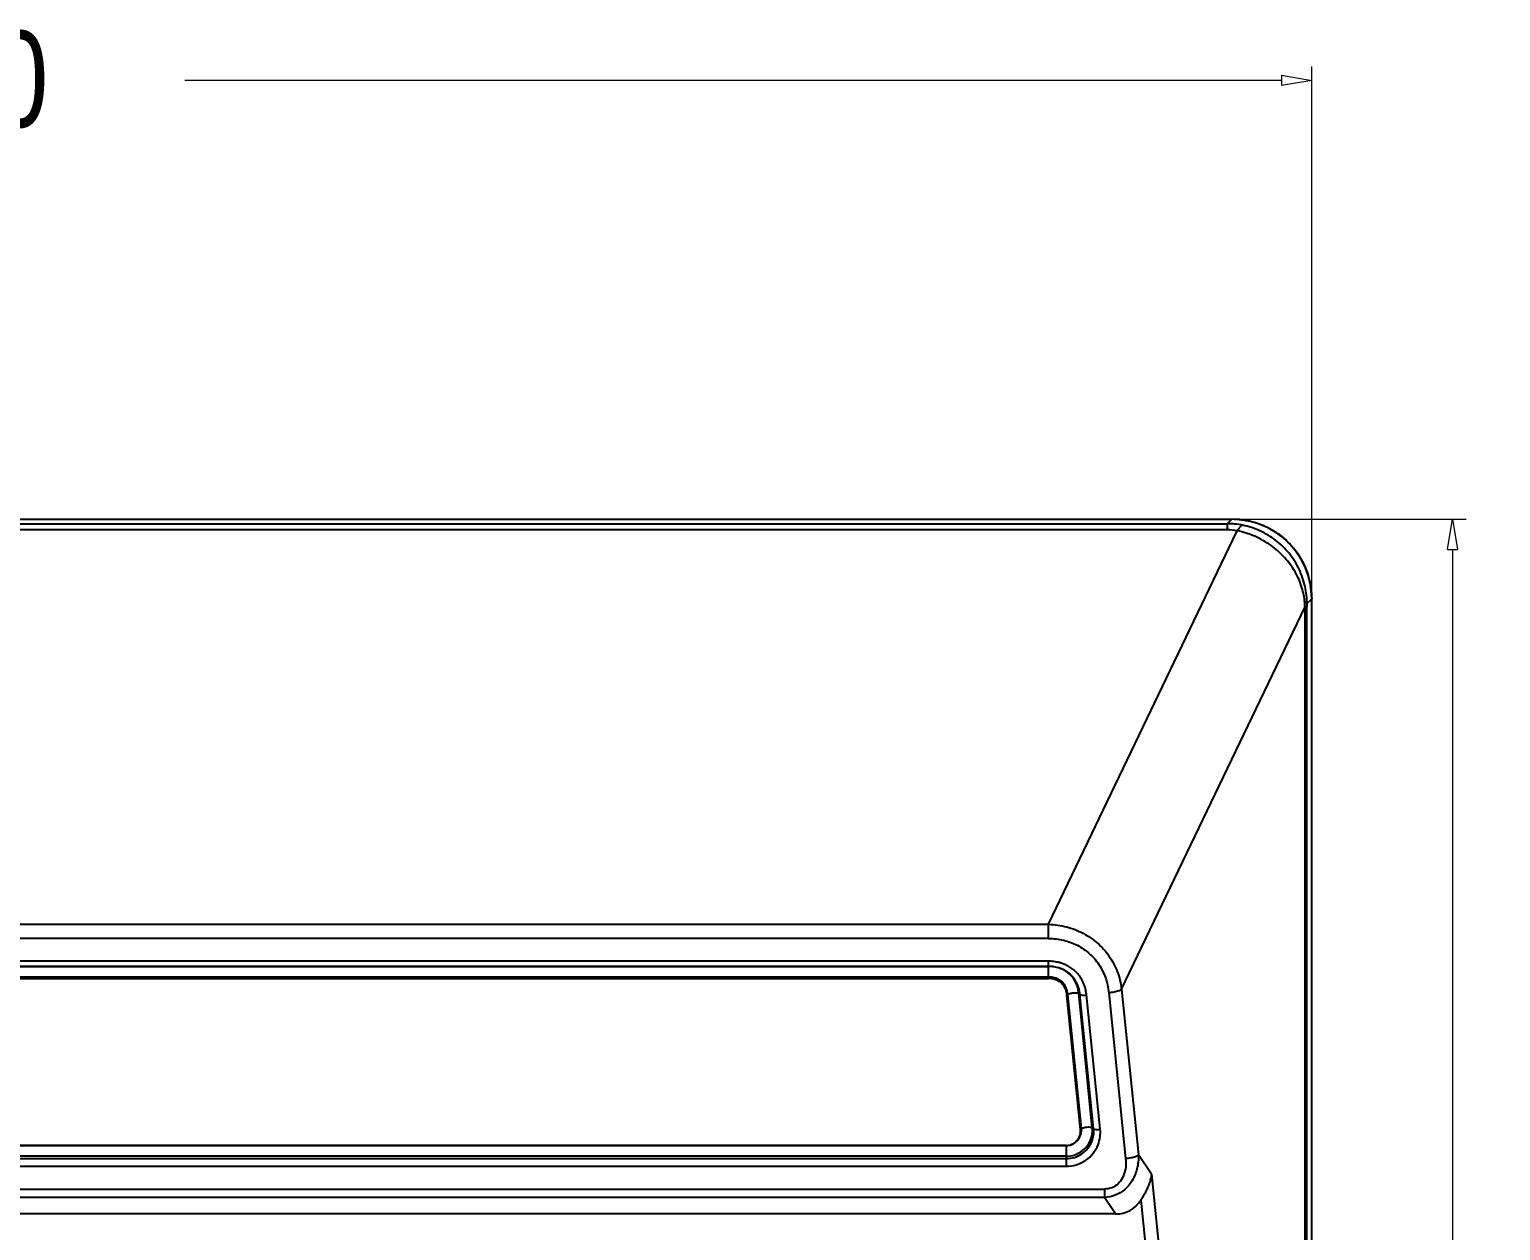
# Model space of a CAD drawing. Header units: inches. Extents: x -219 to 252, y -99 to 210.
# Drawn here: x -152 to -95.4, y 163.3 to 209.6 of the extents above; entities that cross this region are included whole.
import ezdxf

# ---------------------------------------------------------------- set-up
doc = ezdxf.new("R2010")
doc.units = ezdxf.units.IN
doc.header["$MEASUREMENT"] = 0

# ---------------------------------------------------------------- blocks, each defined once
blk = doc.blocks.new('block 362')
at = {"color": 3, "lineweight": 5, "true_color": 0x00ff00}
blk.add_lwpolyline([(-102.658, 187.002), (-102.658, 208.14)], dxfattribs=at)
blk = doc.blocks.new('block 364')
at = {"color": 3, "lineweight": 5, "true_color": 0x00ff00}
blk.add_lwpolyline([(-103.823, 207.61), (-145.994, 207.61)], dxfattribs=at)
blk = doc.blocks.new('block 370')
at = {"color": 3, "lineweight": 5, "true_color": 0x00ff00}
blk.add_lwpolyline([(-103.823, 207.804), (-102.658, 207.61)], dxfattribs=at)
blk = doc.blocks.new('block 371')
at = {"color": 3, "lineweight": 5, "true_color": 0x00ff00}
blk.add_lwpolyline([(-102.658, 207.61), (-103.823, 207.416)], dxfattribs=at)
blk = doc.blocks.new('block 372')
at = {"color": 3, "lineweight": 5, "true_color": 0x00ff00}
blk.add_lwpolyline([(-103.823, 207.804), (-103.823, 207.416)], dxfattribs=at)
blk = doc.blocks.new('block 369')
for name in ['block 370', 'block 372', 'block 371']:
    blk.add_blockref(name, (0, 0))
blk = doc.blocks.new('block 373')
at = {"color": 7, "true_color": 0xffffff, "insert": (-163.377, 205.757), "char_height": 3.70665, "attachment_point": 7}
blk.add_mtext('\\fAdobe Song Std L|b0|i0|c0|p34;\\W0.8;200.00', dxfattribs=at)
blk = doc.blocks.new('block 375')
at = {"lineweight": 0}
blk.add_lwpolyline([(-102.658, 187.002), (-102.658, 187.002)], dxfattribs=at)
blk = doc.blocks.new('block 376')
at = {"lineweight": 0}
blk.add_lwpolyline([(-102.658, 207.61), (-102.658, 207.61)], dxfattribs=at)
blk = doc.blocks.new('block 360')
for name in ['block 373', 'block 369', 'block 362', 'block 364', 'block 376', 'block 375']:
    blk.add_blockref(name, (0, 0))
blk = doc.blocks.new('block 378')
at = {"color": 3, "lineweight": 5, "true_color": 0x00ff00}
blk.add_lwpolyline([(-105.729, 190.726), (-96.716, 190.726)], dxfattribs=at)
blk = doc.blocks.new('block 379')
at = {"color": 3, "lineweight": 5, "true_color": 0x00ff00}
blk.add_lwpolyline([(-105.63, 113.947), (-96.716, 113.947)], dxfattribs=at)
blk = doc.blocks.new('block 380')
at = {"color": 3, "lineweight": 5, "true_color": 0x00ff00}
blk.add_lwpolyline([(-97.245, 189.561), (-97.245, 161.688)], dxfattribs=at)
blk = doc.blocks.new('block 381')
at = {"color": 3, "lineweight": 5, "true_color": 0x00ff00}
blk.add_lwpolyline([(-97.245, 115.112), (-97.245, 142.985)], dxfattribs=at)
blk = doc.blocks.new('block 383')
at = {"color": 3, "lineweight": 5, "true_color": 0x00ff00}
blk.add_lwpolyline([(-97.44, 189.561), (-97.245, 190.726)], dxfattribs=at)
blk = doc.blocks.new('block 384')
at = {"color": 3, "lineweight": 5, "true_color": 0x00ff00}
blk.add_lwpolyline([(-97.245, 190.726), (-97.051, 189.561)], dxfattribs=at)
blk = doc.blocks.new('block 385')
at = {"color": 3, "lineweight": 5, "true_color": 0x00ff00}
blk.add_lwpolyline([(-97.44, 189.561), (-97.051, 189.561)], dxfattribs=at)
blk = doc.blocks.new('block 382')
for name in ['block 383', 'block 384', 'block 385']:
    blk.add_blockref(name, (0, 0))
blk = doc.blocks.new('block 387')
at = {"color": 3, "lineweight": 5, "true_color": 0x00ff00}
blk.add_lwpolyline([(-97.051, 115.112), (-97.245, 113.947)], dxfattribs=at)
blk = doc.blocks.new('block 388')
at = {"color": 3, "lineweight": 5, "true_color": 0x00ff00}
blk.add_lwpolyline([(-97.245, 113.947), (-97.44, 115.112)], dxfattribs=at)
blk = doc.blocks.new('block 389')
at = {"color": 3, "lineweight": 5, "true_color": 0x00ff00}
blk.add_lwpolyline([(-97.051, 115.112), (-97.44, 115.112)], dxfattribs=at)
blk = doc.blocks.new('block 386')
for name in ['block 388', 'block 389', 'block 387']:
    blk.add_blockref(name, (0, 0))
blk = doc.blocks.new('block 390')
at = {"color": 7, "true_color": 0xffffff, "insert": (-95.392, 144.358), "char_height": 3.70665, "attachment_point": 7, "rotation": 90}
blk.add_mtext('\\fAdobe Song Std L|b0|i0|c0|p34;\\W0.8;145.00', dxfattribs=at)
blk = doc.blocks.new('block 391')
at = {"lineweight": 0}
blk.add_lwpolyline([(-105.729, 190.726), (-105.729, 190.726)], dxfattribs=at)
blk = doc.blocks.new('block 392')
at = {"lineweight": 0}
blk.add_lwpolyline([(-105.63, 113.947), (-105.63, 113.947)], dxfattribs=at)
blk = doc.blocks.new('block 393')
at = {"lineweight": 0}
blk.add_lwpolyline([(-97.245, 113.947), (-97.245, 113.947)], dxfattribs=at)
blk = doc.blocks.new('block 377')
for name in ['block 378', 'block 391', 'block 382', 'block 380', 'block 390', 'block 381', 'block 386', 'block 379', 'block 392', 'block 393']:
    blk.add_blockref(name, (0, 0))
blk = doc.blocks.new('block 1280')
at = {"color": 7, "lineweight": 25, "true_color": 0xffffff}
blk.add_lwpolyline([(-105.906, 190.548), (-105.729, 190.726)], dxfattribs=at)
blk = doc.blocks.new('block 1284')
at = {"color": 7, "lineweight": 25, "true_color": 0xffffff}
blk.add_lwpolyline([(-102.841, 187.474), (-102.658, 187.656)], dxfattribs=at)
blk = doc.blocks.new('block 1287')
at = {"color": 7, "lineweight": 25, "true_color": 0xffffff}
blk.add_lwpolyline([(-110.2, 163.985), (-201.021, 163.985)], dxfattribs=at)
blk = doc.blocks.new('block 1288')
at = {"color": 7, "lineweight": 25, "true_color": 0xffffff}
blk.add_lwpolyline([(-110.625, 164.619), (-200.596, 164.619)], dxfattribs=at)
blk = doc.blocks.new('block 1289')
at = {"color": 7, "lineweight": 25, "true_color": 0xffffff}
blk.add_lwpolyline([(-200.596, 164.944), (-110.625, 164.944)], dxfattribs=at)
blk = doc.blocks.new('block 1290')
at = {"color": 7, "lineweight": 25, "true_color": 0xffffff}
blk.add_lwpolyline([(-199.124, 165.82), (-112.097, 165.82)], dxfattribs=at)
blk = doc.blocks.new('block 1292')
at = {"color": 7, "lineweight": 25, "true_color": 0xffffff}
blk.add_lwpolyline([(-112.071, 172.407), (-112.041, 172.437)], dxfattribs=at)
blk = doc.blocks.new('block 1293')
at = {"color": 7, "lineweight": 25, "true_color": 0xffffff}
blk.add_lwpolyline([(-199.124, 166.115), (-112.097, 166.115)], dxfattribs=at)
blk = doc.blocks.new('block 1294')
at = {"color": 7, "lineweight": 25, "true_color": 0xffffff}
blk.add_lwpolyline([(-112.097, 166.209), (-199.124, 166.209)], dxfattribs=at)
blk = doc.blocks.new('block 1295')
at = {"color": 7, "lineweight": 25, "true_color": 0xffffff}
blk.add_lwpolyline([(-199.124, 166.619), (-112.097, 166.619)], dxfattribs=at)
blk = doc.blocks.new('block 1296')
at = {"color": 7, "lineweight": 25, "true_color": 0xffffff}
blk.add_lwpolyline([(-112.097, 166.621), (-199.124, 166.621)], dxfattribs=at)
blk = doc.blocks.new('block 1297')
at = {"color": 7, "lineweight": 25, "true_color": 0xffffff}
blk.add_lwpolyline([(-111.547, 167.239), (-111.517, 167.268)], dxfattribs=at)
blk = doc.blocks.new('block 1298')
at = {"color": 7, "lineweight": 25, "true_color": 0xffffff}
blk.add_lwpolyline([(-198.442, 173.043), (-112.779, 173.043)], dxfattribs=at)
blk = doc.blocks.new('block 1299')
at = {"color": 7, "lineweight": 25, "true_color": 0xffffff}
blk.add_lwpolyline([(-112.779, 173.099), (-198.442, 173.099)], dxfattribs=at)
blk = doc.blocks.new('block 1300')
at = {"color": 7, "lineweight": 25, "true_color": 0xffffff}
blk.add_lwpolyline([(-198.442, 173.509), (-112.779, 173.509)], dxfattribs=at)
blk = doc.blocks.new('block 1301')
at = {"color": 7, "lineweight": 25, "true_color": 0xffffff}
blk.add_lwpolyline([(-112.779, 173.513), (-198.442, 173.513)], dxfattribs=at)
blk = doc.blocks.new('block 1302')
at = {"color": 7, "lineweight": 25, "true_color": 0xffffff}
blk.add_lwpolyline([(-112.779, 173.711), (-198.442, 173.711)], dxfattribs=at)
blk = doc.blocks.new('block 1303')
at = {"color": 7, "lineweight": 25, "true_color": 0xffffff}
blk.add_lwpolyline([(-112.779, 174.587), (-198.442, 174.587)], dxfattribs=at)
blk = doc.blocks.new('block 1304')
at = {"color": 7, "lineweight": 25, "true_color": 0xffffff}
blk.add_lwpolyline([(-198.442, 175.133), (-112.779, 175.133)], dxfattribs=at)
blk = doc.blocks.new('block 1305')
at = {"color": 7, "lineweight": 25, "true_color": 0xffffff}
blk.add_lwpolyline([(-112.779, 175.133), (-105.518, 190.274)], dxfattribs=at)
blk = doc.blocks.new('block 1307')
at = {"color": 7, "lineweight": 25, "true_color": 0xffffff}
blk.add_lwpolyline([(-109.967, 172.636), (-102.912, 187.348)], dxfattribs=at)
blk = doc.blocks.new('block 1308')
at = {"color": 7, "lineweight": 25, "true_color": 0xffffff}
blk.add_lwpolyline([(-102.841, 187.348), (-102.912, 187.348)], dxfattribs=at)
blk = doc.blocks.new('block 1313')
at = {"color": 7, "lineweight": 25, "true_color": 0xffffff}
blk.add_lwpolyline([(-105.906, 190.313), (-205.315, 190.313)], dxfattribs=at)
blk = doc.blocks.new('block 1314')
at = {"color": 7, "lineweight": 25, "true_color": 0xffffff}
blk.add_lwpolyline([(-205.315, 190.548), (-105.906, 190.548)], dxfattribs=at)
blk = doc.blocks.new('block 1315')
at = {"color": 7, "lineweight": 25, "true_color": 0xffffff}
blk.add_lwpolyline([(-205.492, 190.726), (-105.729, 190.726)], dxfattribs=at)
blk = doc.blocks.new('block 1316')
at = {"color": 7, "lineweight": 25, "true_color": 0xffffff}
blk.add_lwpolyline([(-111.096, 167.308), (-111.045, 167.268)], dxfattribs=at)
blk = doc.blocks.new('block 1318')
at = {"color": 7, "lineweight": 25, "true_color": 0xffffff}
blk.add_lwpolyline([(-112.779, 173.509), (-112.779, 173.513)], dxfattribs=at)
blk = doc.blocks.new('block 1319')
at = {"color": 7, "lineweight": 25, "true_color": 0xffffff}
blk.add_lwpolyline([(-112.097, 166.209), (-112.097, 166.115)], dxfattribs=at)
blk = doc.blocks.new('block 1323')
at = {"color": 7, "lineweight": 25, "true_color": 0xffffff}
blk.add_lwpolyline([(-112.779, 173.513), (-112.779, 173.711)], dxfattribs=at)
blk = doc.blocks.new('block 1324')
at = {"color": 7, "lineweight": 25, "true_color": 0xffffff}
blk.add_lwpolyline([(-112.779, 173.099), (-112.779, 173.509)], dxfattribs=at)
blk = doc.blocks.new('block 1325')
at = {"color": 7, "lineweight": 25, "true_color": 0xffffff}
blk.add_lwpolyline([(-112.779, 174.587), (-112.779, 175.133)], dxfattribs=at)
blk = doc.blocks.new('block 1327')
at = {"color": 7, "lineweight": 25, "true_color": 0xffffff}
blk.add_lwpolyline([(-112.097, 166.621), (-112.097, 166.209)], dxfattribs=at)
blk = doc.blocks.new('block 1328')
at = {"color": 7, "lineweight": 25, "true_color": 0xffffff}
blk.add_lwpolyline([(-112.097, 166.115), (-112.097, 165.82)], dxfattribs=at)
blk = doc.blocks.new('block 1329')
at = {"color": 7, "lineweight": 25, "true_color": 0xffffff}
blk.add_lwpolyline([(-112.779, 173.043), (-112.779, 173.099)], dxfattribs=at)
blk = doc.blocks.new('block 1331')
at = {"color": 7, "lineweight": 25, "true_color": 0xffffff}
blk.add_lwpolyline([(-111.62, 172.477), (-111.569, 172.436)], dxfattribs=at)
blk = doc.blocks.new('block 1332')
at = {"color": 7, "lineweight": 25, "true_color": 0xffffff}
blk.add_lwpolyline([(-111.547, 167.239), (-112.071, 172.407)], dxfattribs=at)
blk = doc.blocks.new('block 1333')
at = {"color": 7, "lineweight": 25, "true_color": 0xffffff}
blk.add_lwpolyline([(-111.517, 167.268), (-112.041, 172.437)], dxfattribs=at)
blk = doc.blocks.new('block 1335')
at = {"color": 7, "lineweight": 25, "true_color": 0xffffff}
blk.add_lwpolyline([(-111.096, 167.308), (-111.62, 172.477)], dxfattribs=at)
blk = doc.blocks.new('block 1336')
at = {"color": 7, "lineweight": 25, "true_color": 0xffffff}
blk.add_lwpolyline([(-111.045, 167.268), (-111.569, 172.436)], dxfattribs=at)
blk = doc.blocks.new('block 1337')
at = {"color": 7, "lineweight": 25, "true_color": 0xffffff}
blk.add_lwpolyline([(-110.792, 167.244), (-111.316, 172.412)], dxfattribs=at)
blk = doc.blocks.new('block 1339')
at = {"color": 7, "lineweight": 25, "true_color": 0xffffff}
blk.add_lwpolyline([(-110.461, 172.502), (-109.814, 166.124)], dxfattribs=at)
blk = doc.blocks.new('block 1340')
at = {"color": 7, "lineweight": 25, "true_color": 0xffffff}
blk.add_lwpolyline([(-109.227, 164.519), (-104.764, 120.492)], dxfattribs=at)
blk = doc.blocks.new('block 1341')
at = {"color": 7, "lineweight": 25, "true_color": 0xffffff}
blk.add_lwpolyline([(-109.967, 172.636), (-109.321, 166.258)], dxfattribs=at)
blk = doc.blocks.new('block 1342')
at = {"color": 7, "lineweight": 25, "true_color": 0xffffff}
blk.add_lwpolyline([(-108.821, 165.513), (-104.27, 120.626)], dxfattribs=at)
blk = doc.blocks.new('block 1343')
at = {"color": 7, "lineweight": 25, "true_color": 0xffffff}
blk.add_lwpolyline([(-110.625, 164.944), (-110.625, 164.619)], dxfattribs=at)
blk = doc.blocks.new('block 1345')
at = {"color": 7, "lineweight": 25, "true_color": 0xffffff}
blk.add_lwpolyline([(-108.821, 165.513), (-109.321, 166.258)], dxfattribs=at)
blk = doc.blocks.new('block 1346')
at = {"color": 7, "lineweight": 25, "true_color": 0xffffff}
blk.add_lwpolyline([(-110.2, 163.985), (-110.625, 164.619)], dxfattribs=at)
blk = doc.blocks.new('block 1348')
at = {"color": 7, "lineweight": 25, "true_color": 0xffffff}
blk.add_lwpolyline([(-105.906, 190.548), (-105.906, 190.313)], dxfattribs=at)
blk = doc.blocks.new('block 1350')
at = {"color": 7, "lineweight": 25, "true_color": 0xffffff}
blk.add_lwpolyline([(-102.912, 117.433), (-102.912, 187.348)], dxfattribs=at)
blk = doc.blocks.new('block 1351')
at = {"color": 7, "lineweight": 25, "true_color": 0xffffff}
blk.add_lwpolyline([(-102.841, 117.433), (-102.841, 187.348)], dxfattribs=at)
blk = doc.blocks.new('block 1352')
at = {"color": 7, "lineweight": 25, "true_color": 0xffffff}
blk.add_lwpolyline([(-102.658, 117.016), (-102.658, 187.656)], dxfattribs=at)
blk = doc.blocks.new('block 2416')
at = {"color": 7, "lineweight": 25, "true_color": 0xffffff}
blk.add_open_spline([(-102.841, 187.474), (-102.841, 187.432), (-102.841, 187.39), (-102.841, 187.348)], degree=3, dxfattribs=at)
blk = doc.blocks.new('block 2420')
at = {"color": 7, "lineweight": 25, "true_color": 0xffffff}
blk.add_open_spline([(-102.912, 187.348), (-102.916, 187.404), (-102.92, 187.459), (-102.924, 187.514)], degree=3, dxfattribs=at)
blk = doc.blocks.new('block 2424')
at = {"color": 7, "lineweight": 25, "true_color": 0xffffff}
blk.add_open_spline([(-105.313, 190.489), (-105.509, 190.528), (-105.707, 190.548), (-105.906, 190.548)], degree=3, dxfattribs=at)
blk = doc.blocks.new('block 2427')
at = {"color": 7, "lineweight": 25, "true_color": 0xffffff}
blk.add_open_spline([(-105.518, 190.274), (-105.646, 190.3), (-105.776, 190.313), (-105.906, 190.313)], degree=3, dxfattribs=at)
blk = doc.blocks.new('block 2634')
at = {"color": 7, "lineweight": 25, "true_color": 0xffffff}
blk.add_open_spline([(-105.624, 190.724), (-105.392, 190.716), (-105.159, 190.682), (-104.934, 190.622), (-104.675, 190.553), (-104.425, 190.45), (-104.193, 190.317), (-103.961, 190.183), (-103.747, 190.019), (-103.558, 189.829), (-103.368, 189.64), (-103.204, 189.426), (-103.07, 189.194), (-102.936, 188.962), (-102.832, 188.713), (-102.763, 188.454), (-102.694, 188.195), (-102.658, 187.926), (-102.658, 187.659)], degree=3, knots=[0, 0, 0, 0, 1, 1, 1, 2, 2, 2, 3, 3, 3, 4, 4, 4, 5, 5, 5, 6, 6, 6, 6], dxfattribs=at)
blk = doc.blocks.new('block 2642')
at = {"color": 7, "lineweight": 25, "true_color": 0xffffff}
blk.add_open_spline([(-111.569, 172.436), (-111.554, 172.424), (-111.535, 172.419), (-111.516, 172.416), (-111.485, 172.41), (-111.456, 172.408), (-111.426, 172.407), (-111.389, 172.406), (-111.352, 172.408), (-111.316, 172.412)], degree=3, knots=[0, 0, 0, 0, 1, 1, 1, 2, 2, 2, 3, 3, 3, 3], dxfattribs=at)
blk = doc.blocks.new('block 2643')
at = {"color": 7, "lineweight": 25, "true_color": 0xffffff}
blk.add_open_spline([(-111.045, 167.268), (-111.03, 167.256), (-111.011, 167.251), (-110.992, 167.248), (-110.962, 167.242), (-110.932, 167.24), (-110.902, 167.239), (-110.865, 167.238), (-110.828, 167.24), (-110.792, 167.244)], degree=3, knots=[0, 0, 0, 0, 1, 1, 1, 2, 2, 2, 3, 3, 3, 3], dxfattribs=at)
blk = doc.blocks.new('block 2646')
at = {"color": 7, "lineweight": 25, "true_color": 0xffffff}
blk.add_open_spline([(-112.041, 172.437), (-112.046, 172.485), (-112.055, 172.533), (-112.067, 172.58), (-112.073, 172.602), (-112.079, 172.623), (-112.087, 172.644), (-112.095, 172.666), (-112.103, 172.688), (-112.113, 172.71), (-112.132, 172.751), (-112.155, 172.789), (-112.181, 172.826), (-112.207, 172.861), (-112.236, 172.893), (-112.268, 172.922), (-112.3, 172.951), (-112.336, 172.977), (-112.374, 172.999), (-112.413, 173.022), (-112.454, 173.04), (-112.497, 173.055), (-112.518, 173.062), (-112.539, 173.068), (-112.56, 173.073), (-112.584, 173.079), (-112.608, 173.084), (-112.632, 173.088), (-112.681, 173.096), (-112.73, 173.099), (-112.779, 173.099)], degree=3, knots=[0, 0, 0, 0, 1, 1, 1, 2, 2, 2, 3, 3, 3, 4, 4, 4, 5, 5, 5, 6, 6, 6, 7, 7, 7, 8, 8, 8, 9, 9, 9, 10, 10, 10, 10], dxfattribs=at)
blk = doc.blocks.new('block 2647')
at = {"color": 7, "lineweight": 25, "true_color": 0xffffff}
blk.add_open_spline([(-112.041, 172.437), (-112.021, 172.457), (-111.991, 172.466), (-111.962, 172.473), (-111.918, 172.485), (-111.874, 172.493), (-111.831, 172.497), (-111.788, 172.501), (-111.744, 172.501), (-111.699, 172.498), (-111.671, 172.497), (-111.641, 172.494), (-111.62, 172.477)], degree=3, knots=[0, 0, 0, 0, 1, 1, 1, 2, 2, 2, 3, 3, 3, 4, 4, 4, 4], dxfattribs=at)
blk = doc.blocks.new('block 2648')
at = {"color": 7, "lineweight": 25, "true_color": 0xffffff}
blk.add_open_spline([(-111.517, 167.268), (-111.497, 167.289), (-111.467, 167.298), (-111.439, 167.305), (-111.394, 167.316), (-111.35, 167.325), (-111.307, 167.329), (-111.264, 167.333), (-111.22, 167.333), (-111.175, 167.33), (-111.147, 167.328), (-111.117, 167.325), (-111.096, 167.308)], degree=3, knots=[0, 0, 0, 0, 1, 1, 1, 2, 2, 2, 3, 3, 3, 4, 4, 4, 4], dxfattribs=at)
blk = doc.blocks.new('block 2649')
at = {"color": 7, "lineweight": 25, "true_color": 0xffffff}
blk.add_open_spline([(-112.097, 166.619), (-112.033, 166.619), (-111.969, 166.63), (-111.908, 166.651), (-111.847, 166.672), (-111.789, 166.703), (-111.738, 166.744), (-111.687, 166.784), (-111.643, 166.834), (-111.607, 166.889), (-111.572, 166.944), (-111.546, 167.006), (-111.53, 167.07), (-111.515, 167.135), (-111.511, 167.203), (-111.517, 167.268)], degree=3, knots=[0, 0, 0, 0, 1, 1, 1, 2, 2, 2, 3, 3, 3, 4, 4, 4, 5, 5, 5, 5], dxfattribs=at)
blk = doc.blocks.new('block 2673')
at = {"color": 7, "lineweight": 25, "true_color": 0xffffff}
blk.add_open_spline([(-112.071, 172.406), (-112.078, 172.478), (-112.094, 172.549), (-112.119, 172.617), (-112.142, 172.681), (-112.175, 172.742), (-112.216, 172.796), (-112.258, 172.849), (-112.308, 172.896), (-112.364, 172.932), (-112.423, 172.97), (-112.488, 172.997), (-112.555, 173.015), (-112.628, 173.035), (-112.704, 173.043), (-112.779, 173.043)], degree=3, knots=[0, 0, 0, 0, 1, 1, 1, 2, 2, 2, 3, 3, 3, 4, 4, 4, 5, 5, 5, 5], dxfattribs=at)
blk = doc.blocks.new('block 2674')
at = {"color": 7, "lineweight": 25, "true_color": 0xffffff}
blk.add_open_spline([(-111.62, 172.477), (-111.627, 172.546), (-111.639, 172.614), (-111.657, 172.682), (-111.666, 172.714), (-111.675, 172.745), (-111.686, 172.776), (-111.698, 172.81), (-111.712, 172.844), (-111.727, 172.877), (-111.757, 172.942), (-111.793, 173.004), (-111.835, 173.061), (-111.878, 173.12), (-111.926, 173.174), (-111.98, 173.222), (-112.034, 173.271), (-112.093, 173.314), (-112.156, 173.35), (-112.219, 173.387), (-112.286, 173.417), (-112.355, 173.441), (-112.388, 173.452), (-112.421, 173.462), (-112.455, 173.47), (-112.491, 173.479), (-112.527, 173.486), (-112.564, 173.492), (-112.635, 173.503), (-112.707, 173.509), (-112.779, 173.509)], degree=3, knots=[0, 0, 0, 0, 1, 1, 1, 2, 2, 2, 3, 3, 3, 4, 4, 4, 5, 5, 5, 6, 6, 6, 7, 7, 7, 8, 8, 8, 9, 9, 9, 10, 10, 10, 10], dxfattribs=at)
blk = doc.blocks.new('block 2675')
at = {"color": 7, "lineweight": 25, "true_color": 0xffffff}
blk.add_open_spline([(-111.569, 172.436), (-111.574, 172.48), (-111.58, 172.523), (-111.589, 172.566), (-111.596, 172.606), (-111.606, 172.646), (-111.618, 172.685), (-111.628, 172.721), (-111.64, 172.756), (-111.654, 172.791), (-111.667, 172.824), (-111.682, 172.857), (-111.698, 172.888), (-111.714, 172.921), (-111.733, 172.953), (-111.752, 172.984), (-111.774, 173.019), (-111.798, 173.053), (-111.824, 173.085), (-111.853, 173.121), (-111.885, 173.156), (-111.918, 173.188), (-111.954, 173.223), (-111.992, 173.255), (-112.033, 173.284), (-112.073, 173.314), (-112.116, 173.34), (-112.16, 173.364), (-112.201, 173.386), (-112.242, 173.406), (-112.285, 173.423), (-112.323, 173.438), (-112.362, 173.451), (-112.401, 173.462), (-112.437, 173.472), (-112.472, 173.48), (-112.509, 173.487), (-112.541, 173.494), (-112.574, 173.499), (-112.608, 173.503), (-112.638, 173.506), (-112.668, 173.509), (-112.698, 173.511), (-112.725, 173.512), (-112.752, 173.513), (-112.779, 173.513)], degree=3, knots=[0, 0, 0, 0, 1, 1, 1, 2, 2, 2, 3, 3, 3, 4, 4, 4, 5, 5, 5, 6, 6, 6, 7, 7, 7, 8, 8, 8, 9, 9, 9, 10, 10, 10, 11, 11, 11, 12, 12, 12, 13, 13, 13, 14, 14, 14, 15, 15, 15, 15], dxfattribs=at)
blk = doc.blocks.new('block 2676')
at = {"color": 7, "lineweight": 25, "true_color": 0xffffff}
blk.add_open_spline([(-112.097, 166.621), (-112.037, 166.621), (-111.977, 166.631), (-111.92, 166.651), (-111.862, 166.671), (-111.807, 166.701), (-111.759, 166.739), (-111.709, 166.777), (-111.667, 166.825), (-111.633, 166.878), (-111.599, 166.931), (-111.574, 166.99), (-111.559, 167.052), (-111.545, 167.113), (-111.541, 167.177), (-111.547, 167.239)], degree=3, knots=[0, 0, 0, 0, 1, 1, 1, 2, 2, 2, 3, 3, 3, 4, 4, 4, 5, 5, 5, 5], dxfattribs=at)
blk = doc.blocks.new('block 2677')
at = {"color": 7, "lineweight": 25, "true_color": 0xffffff}
blk.add_open_spline([(-112.097, 166.209), (-111.985, 166.209), (-111.871, 166.228), (-111.765, 166.265), (-111.659, 166.302), (-111.559, 166.357), (-111.471, 166.427), (-111.383, 166.496), (-111.307, 166.58), (-111.247, 166.674), (-111.187, 166.767), (-111.144, 166.871), (-111.118, 166.979), (-111.092, 167.086), (-111.085, 167.199), (-111.096, 167.308)], degree=3, knots=[0, 0, 0, 0, 1, 1, 1, 2, 2, 2, 3, 3, 3, 4, 4, 4, 5, 5, 5, 5], dxfattribs=at)
blk = doc.blocks.new('block 2678')
at = {"color": 7, "lineweight": 25, "true_color": 0xffffff}
blk.add_open_spline([(-112.097, 166.115), (-111.991, 166.115), (-111.885, 166.131), (-111.783, 166.162), (-111.68, 166.194), (-111.583, 166.241), (-111.494, 166.302), (-111.407, 166.362), (-111.328, 166.436), (-111.262, 166.52), (-111.201, 166.598), (-111.151, 166.686), (-111.114, 166.778), (-111.081, 166.86), (-111.059, 166.946), (-111.048, 167.034), (-111.038, 167.111), (-111.037, 167.19), (-111.045, 167.268)], degree=3, knots=[0, 0, 0, 0, 1, 1, 1, 2, 2, 2, 3, 3, 3, 4, 4, 4, 5, 5, 5, 6, 6, 6, 6], dxfattribs=at)
blk = doc.blocks.new('block 2679')
at = {"color": 7, "lineweight": 25, "true_color": 0xffffff}
blk.add_open_spline([(-108.821, 165.513), (-108.828, 165.453), (-108.839, 165.394), (-108.853, 165.335), (-108.867, 165.277), (-108.884, 165.218), (-108.903, 165.161), (-108.923, 165.104), (-108.944, 165.047), (-108.968, 164.992), (-108.992, 164.937), (-109.018, 164.882), (-109.046, 164.828), (-109.074, 164.775), (-109.103, 164.722), (-109.134, 164.67), (-109.164, 164.619), (-109.195, 164.569), (-109.227, 164.519)], degree=3, knots=[0, 0, 0, 0, 1, 1, 1, 2, 2, 2, 3, 3, 3, 4, 4, 4, 5, 5, 5, 6, 6, 6, 6], dxfattribs=at)
blk = doc.blocks.new('block 2681')
at = {"color": 7, "lineweight": 25, "true_color": 0xffffff}
blk.add_open_spline([(-110.461, 172.502), (-110.391, 172.509), (-110.322, 172.519), (-110.254, 172.533), (-110.195, 172.545), (-110.137, 172.56), (-110.08, 172.58), (-110.04, 172.594), (-110, 172.61), (-109.967, 172.636)], degree=3, knots=[0, 0, 0, 0, 1, 1, 1, 2, 2, 2, 3, 3, 3, 3], dxfattribs=at)
blk = doc.blocks.new('block 2682')
at = {"color": 7, "lineweight": 25, "true_color": 0xffffff}
blk.add_open_spline([(-109.814, 166.124), (-109.745, 166.13), (-109.675, 166.14), (-109.607, 166.154), (-109.548, 166.166), (-109.49, 166.181), (-109.433, 166.201), (-109.393, 166.215), (-109.354, 166.232), (-109.321, 166.258)], degree=3, knots=[0, 0, 0, 0, 1, 1, 1, 2, 2, 2, 3, 3, 3, 3], dxfattribs=at)
blk = doc.blocks.new('block 2683')
at = {"color": 7, "lineweight": 25, "true_color": 0xffffff}
blk.add_open_spline([(-109.321, 166.258), (-109.315, 166.074), (-109.334, 165.888), (-109.38, 165.708), (-109.421, 165.548), (-109.485, 165.393), (-109.572, 165.253), (-109.65, 165.126), (-109.748, 165.012), (-109.862, 164.916), (-109.968, 164.828), (-110.087, 164.757), (-110.215, 164.707), (-110.346, 164.656), (-110.485, 164.626), (-110.625, 164.619)], degree=3, knots=[0, 0, 0, 0, 1, 1, 1, 2, 2, 2, 3, 3, 3, 4, 4, 4, 5, 5, 5, 5], dxfattribs=at)
blk = doc.blocks.new('block 2684')
at = {"color": 7, "lineweight": 25, "true_color": 0xffffff}
blk.add_open_spline([(-102.841, 187.474), (-102.842, 187.479), (-102.847, 187.484), (-102.852, 187.487), (-102.861, 187.493), (-102.871, 187.497), (-102.88, 187.501), (-102.895, 187.506), (-102.909, 187.51), (-102.924, 187.514)], degree=3, knots=[0, 0, 0, 0, 1, 1, 1, 2, 2, 2, 3, 3, 3, 3], dxfattribs=at)
blk = doc.blocks.new('block 2685')
at = {"color": 7, "lineweight": 25, "true_color": 0xffffff}
blk.add_open_spline([(-105.313, 190.489), (-105.335, 190.49), (-105.357, 190.48), (-105.376, 190.467), (-105.404, 190.447), (-105.426, 190.421), (-105.445, 190.394), (-105.473, 190.356), (-105.497, 190.315), (-105.518, 190.274)], degree=3, knots=[0, 0, 0, 0, 1, 1, 1, 2, 2, 2, 3, 3, 3, 3], dxfattribs=at)
blk = doc.blocks.new('block 2688')
at = {"color": 7, "lineweight": 25, "true_color": 0xffffff}
blk.add_open_spline([(-102.924, 187.514), (-102.938, 187.707), (-102.975, 187.898), (-103.031, 188.084), (-103.095, 188.296), (-103.184, 188.501), (-103.294, 188.693), (-103.41, 188.894), (-103.548, 189.083), (-103.704, 189.254), (-103.863, 189.427), (-104.041, 189.583), (-104.233, 189.719), (-104.425, 189.856), (-104.633, 189.972), (-104.85, 190.066), (-105.065, 190.158), (-105.289, 190.228), (-105.518, 190.274)], degree=3, knots=[0, 0, 0, 0, 1, 1, 1, 2, 2, 2, 3, 3, 3, 4, 4, 4, 5, 5, 5, 6, 6, 6, 6], dxfattribs=at)
blk = doc.blocks.new('block 2689')
at = {"color": 7, "lineweight": 25, "true_color": 0xffffff}
blk.add_open_spline([(-112.779, 175.133), (-112.544, 175.126), (-112.309, 175.092), (-112.081, 175.033), (-111.861, 174.975), (-111.648, 174.892), (-111.447, 174.786), (-111.25, 174.682), (-111.065, 174.555), (-110.898, 174.408), (-110.731, 174.261), (-110.581, 174.094), (-110.454, 173.911), (-110.324, 173.726), (-110.218, 173.524), (-110.136, 173.313), (-110.053, 173.095), (-109.996, 172.867), (-109.967, 172.636)], degree=3, knots=[0, 0, 0, 0, 1, 1, 1, 2, 2, 2, 3, 3, 3, 4, 4, 4, 5, 5, 5, 6, 6, 6, 6], dxfattribs=at)
blk = doc.blocks.new('block 2690')
at = {"color": 7, "lineweight": 25, "true_color": 0xffffff}
blk.add_open_spline([(-102.841, 187.474), (-102.84, 187.692), (-102.864, 187.912), (-102.911, 188.126), (-102.961, 188.359), (-103.039, 188.585), (-103.142, 188.8), (-103.247, 189.017), (-103.377, 189.222), (-103.529, 189.409), (-103.679, 189.594), (-103.852, 189.762), (-104.041, 189.907), (-104.228, 190.052), (-104.433, 190.175), (-104.649, 190.273), (-104.861, 190.37), (-105.085, 190.442), (-105.313, 190.489)], degree=3, knots=[0, 0, 0, 0, 1, 1, 1, 2, 2, 2, 3, 3, 3, 4, 4, 4, 5, 5, 5, 6, 6, 6, 6], dxfattribs=at)
blk = doc.blocks.new('block 2694')
at = {"color": 7, "lineweight": 25, "true_color": 0xffffff}
blk.add_open_spline([(-111.316, 172.412), (-111.321, 172.463), (-111.329, 172.514), (-111.339, 172.564), (-111.348, 172.611), (-111.359, 172.658), (-111.373, 172.704), (-111.386, 172.747), (-111.4, 172.789), (-111.417, 172.831), (-111.432, 172.871), (-111.45, 172.91), (-111.469, 172.948), (-111.489, 172.988), (-111.511, 173.027), (-111.535, 173.064), (-111.562, 173.107), (-111.591, 173.148), (-111.623, 173.187), (-111.659, 173.232), (-111.697, 173.274), (-111.738, 173.314), (-111.783, 173.357), (-111.83, 173.396), (-111.88, 173.432), (-111.93, 173.469), (-111.982, 173.501), (-112.036, 173.531), (-112.085, 173.557), (-112.137, 173.581), (-112.189, 173.602), (-112.235, 173.62), (-112.282, 173.636), (-112.33, 173.65), (-112.372, 173.662), (-112.415, 173.672), (-112.459, 173.68), (-112.498, 173.688), (-112.537, 173.694), (-112.576, 173.699), (-112.612, 173.703), (-112.648, 173.706), (-112.683, 173.708), (-112.715, 173.71), (-112.747, 173.711), (-112.779, 173.711)], degree=3, knots=[0, 0, 0, 0, 1, 1, 1, 2, 2, 2, 3, 3, 3, 4, 4, 4, 5, 5, 5, 6, 6, 6, 7, 7, 7, 8, 8, 8, 9, 9, 9, 10, 10, 10, 11, 11, 11, 12, 12, 12, 13, 13, 13, 14, 14, 14, 15, 15, 15, 15], dxfattribs=at)
blk = doc.blocks.new('block 2695')
at = {"color": 7, "lineweight": 25, "true_color": 0xffffff}
blk.add_open_spline([(-112.097, 165.82), (-111.965, 165.82), (-111.833, 165.84), (-111.707, 165.879), (-111.579, 165.918), (-111.457, 165.977), (-111.347, 166.052), (-111.238, 166.127), (-111.141, 166.219), (-111.059, 166.323), (-110.984, 166.419), (-110.922, 166.527), (-110.876, 166.641), (-110.836, 166.742), (-110.809, 166.848), (-110.795, 166.956), (-110.783, 167.051), (-110.782, 167.148), (-110.792, 167.244)], degree=3, knots=[0, 0, 0, 0, 1, 1, 1, 2, 2, 2, 3, 3, 3, 4, 4, 4, 5, 5, 5, 6, 6, 6, 6], dxfattribs=at)
blk = doc.blocks.new('block 2714')
at = {"color": 7, "lineweight": 25, "true_color": 0xffffff}
blk.add_open_spline([(-109.814, 166.124), (-109.801, 165.988), (-109.802, 165.85), (-109.824, 165.715), (-109.843, 165.598), (-109.877, 165.484), (-109.931, 165.379), (-109.977, 165.289), (-110.038, 165.206), (-110.113, 165.137), (-110.181, 165.075), (-110.261, 165.026), (-110.346, 164.993), (-110.435, 164.96), (-110.531, 164.944), (-110.625, 164.944)], degree=3, knots=[0, 0, 0, 0, 1, 1, 1, 2, 2, 2, 3, 3, 3, 4, 4, 4, 5, 5, 5, 5], dxfattribs=at)
blk = doc.blocks.new('block 2715')
at = {"color": 7, "lineweight": 25, "true_color": 0xffffff}
blk.add_open_spline([(-112.779, 174.587), (-112.583, 174.587), (-112.387, 174.565), (-112.196, 174.519), (-112.013, 174.475), (-111.834, 174.41), (-111.667, 174.323), (-111.503, 174.238), (-111.35, 174.132), (-111.212, 174.01), (-111.073, 173.886), (-110.95, 173.745), (-110.847, 173.591), (-110.74, 173.433), (-110.655, 173.261), (-110.59, 173.081), (-110.524, 172.894), (-110.481, 172.699), (-110.461, 172.502)], degree=3, knots=[0, 0, 0, 0, 1, 1, 1, 2, 2, 2, 3, 3, 3, 4, 4, 4, 5, 5, 5, 6, 6, 6, 6], dxfattribs=at)
blk = doc.blocks.new('block 2942')
at = {"color": 7, "lineweight": 25, "true_color": 0xffffff}
blk.add_open_spline([(-102.658, 187.656), (-102.658, 189.352), (-104.033, 190.726), (-105.729, 190.726)], degree=3, dxfattribs=at)
blk = doc.blocks.new('block 2948')
at = {"color": 7, "lineweight": 25, "true_color": 0xffffff}
blk.add_open_spline([(-110.2, 163.985), (-109.794, 163.985), (-109.449, 164.175), (-109.227, 164.519)], degree=3, dxfattribs=at)

msp = doc.modelspace()

# ---------------------------------------------------------------- block references
for name in ['block 360', 'block 1315', 'block 1280', 'block 377', 'block 2942', 'block 2634', 'block 1314', 'block 1313', 'block 1305', 'block 1348', 'block 2424', 'block 2427', 'block 2685', 'block 2688', 'block 2690', 'block 1307', 'block 2420', 'block 2684', 'block 1308', 'block 1350', 'block 1284', 'block 2416', 'block 1351', 'block 1352', 'block 1304', 'block 1325', 'block 2689', 'block 1303', 'block 2715', 'block 1302', 'block 1301', 'block 1300', 'block 1323', 'block 2694', 'block 1318', 'block 2675', 'block 1324', 'block 2674', 'block 1299', 'block 1298', 'block 1329', 'block 2646', 'block 2673', 'block 2681', 'block 1341', 'block 1292', 'block 1332', 'block 2647', 'block 1333', 'block 1331', 'block 1335', 'block 1336', 'block 2642', 'block 1337', 'block 1339', 'block 2677', 'block 2649', 'block 2678', 'block 2695', 'block 2676', 'block 1297', 'block 2648', 'block 1316', 'block 2643', 'block 1296', 'block 1295', 'block 1327', 'block 1294', 'block 1293', 'block 1290', 'block 1319', 'block 1328', 'block 2683', 'block 2714', 'block 2682', 'block 1345', 'block 2679', 'block 1342', 'block 1289', 'block 1343', 'block 1288', 'block 1346', 'block 2948', 'block 1340', 'block 1287']:
    msp.add_blockref(name, (0, 0))

doc.saveas('drawing.dxf')
